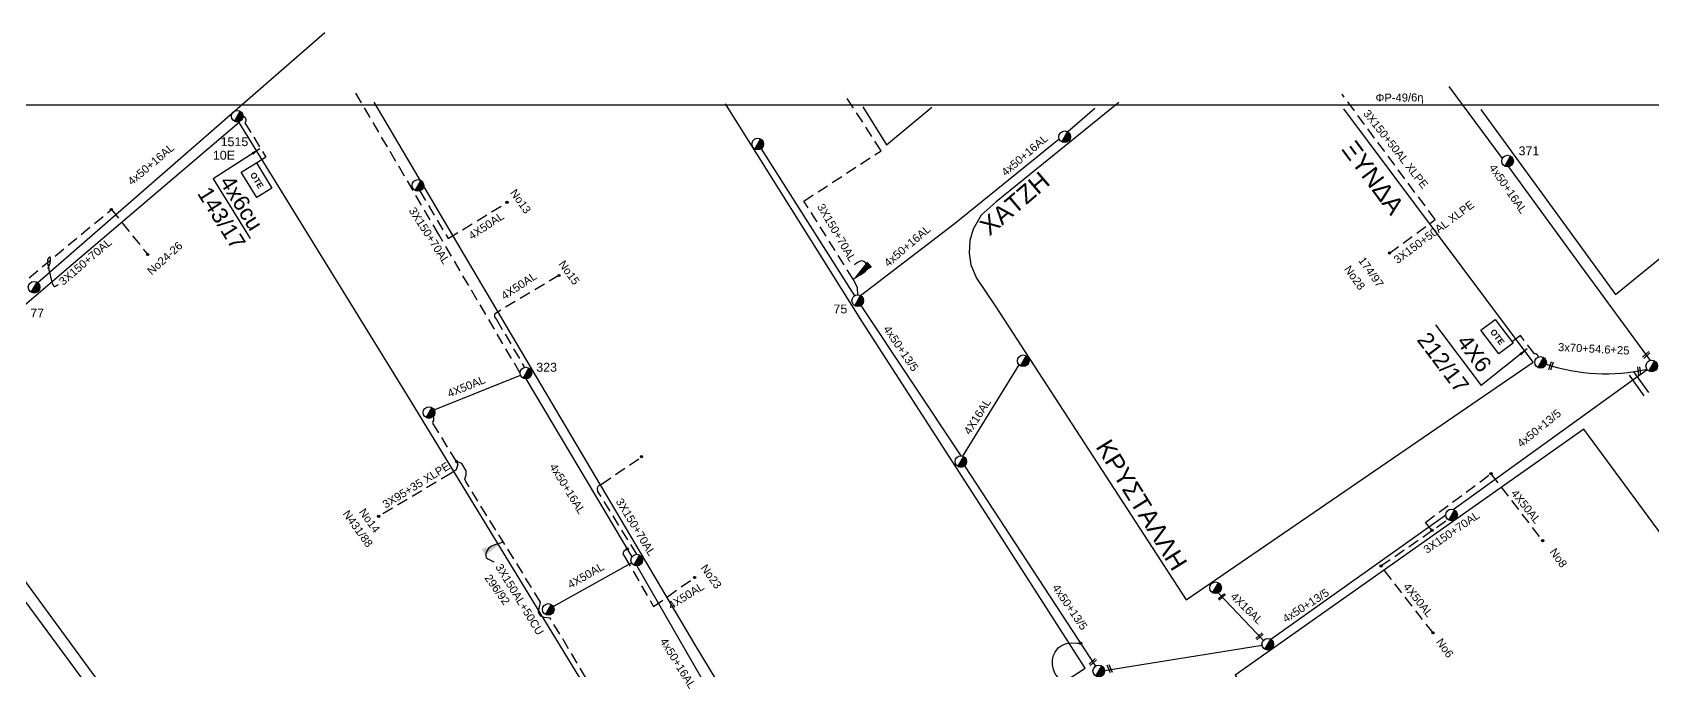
# Model space of a CAD drawing. Header units: millimetres. Extents: x 738 to 2138, y 37 to 533.
# Drawn here: x 1440.7 to 1622.9, y 456.1 to 527.8 of the extents above; entities that cross this region are included whole.
import ezdxf

# ---------------------------------------------------------------- set-up
doc = ezdxf.new("R2010")
doc.units = ezdxf.units.MM
doc.linetypes.add('DASHED', pattern=[19.05, 12.7, -6.35])
for name, color, linetype in [('Pillar OTE', 7, 'Continuous'), ('Άγνωστα', 7, 'Continuous'), ('Γέφυρες Εναέριου Δικτύου', 7, 'Continuous'), ('Γυμνά εναέρια ΧΤ (3Φ)   4x16AL', 7, 'Continuous'), ('Γυμνά εναέρια ΧΤ (3Φ)   4x50AL', 7, 'Continuous'), ('Γυμνά εναέρια ΧΤ και ΦΟΠ (3Φ)   4x50+16AL', 7, 'Continuous'), ('Επιγραφές - Σχήματα', 7, 'Continuous'), ('Καλώδια ΧΤ   3x150+50AL XLPE', 7, 'DASHED'), ('Καλώδια ΧΤ   3x150+70 AL', 7, 'DASHED'), ('Καλώδια ΧΤ   3x150AL+50CU', 7, 'DASHED'), ('Καλώδια ΧΤ   3x95+35 XLPE', 7, 'DASHED'), ('Καλώδια ΧΤ   4x50AL', 7, 'DASHED'), ('Μηχανική τομή', 7, 'Continuous'), ('Στύλος ΦΜ', 7, 'Continuous'), ('Στύλος ΦΜ @ 1', 7, 'Continuous'), ('Συνδέσεις', 7, 'Continuous'), ('Συνεστραμμένα ΧΤ   3x70+54.6+25 AL', 7, 'SYN_LINE'), ('Τομή', 7, 'Continuous'), ('Υπόβαθρο ΔΕΗ', 7, 'Continuous'), ('Υπόγεια καλώδια Παροχών ΧΤ   4x16AL', 7, 'DASHED'), ('Υπόγεια καλώδια Παροχών ΧΤ   4x50AL', 7, 'DASHED'), ('Υπόγεια καλώδια Παροχών ΧΤ   4x6', 7, 'DASHED')]:
    doc.layers.add(name, color=color, linetype=linetype)
doc.styles.add('arial', font='arial.ttf')
doc.styles.get("Standard").update_dxf_attribs({"font": 'arial.ttf'})
doc.linetypes.add('SYN_LINE', pattern='A,0.5,-0.0001,["/\\/\\/\\/",Standard,S=0.1,R=0,X=0,Y=-0.05],-0.25', length=0.7501)
doc.dimstyles.new('ISO-25', dxfattribs={"dimtxt": 2.5, "dimasz": 2.5, "dimexe": 1.25, "dimexo": 0.625, "dimtad": 1, "dimtxsty": 'Standard', "dimcen": 2.5, "dimadec": 0, "dimazin": 0, "dimtfac": 1, "dimtmove": 0, "dimatfit": 3, "dimfxl": 1, "dimarcsym": 0})

# ---------------------------------------------------------------- blocks, each defined once
blk = doc.blocks.new('ΥΠΑΡΧΩΝ ΤΣΙΜΕΝΤΕΝΙΟΣ ΣΤΥΛΟΣ')
at = {"layer": 'Στύλος ΦΜ'}
blk.add_hatch(color=7, dxfattribs=at).paths.add_polyline_path([(-1.29, -2.28, 0.574793), (2.62, 0, 0.268822), (1.3, 2.27)])
blk.add_line((-1.29, -2.28), (1.3, 2.27), dxfattribs=at)
blk.add_circle((0, 0), 2.62, dxfattribs=at)
at = {"layer": 'Στύλος ΦΜ', "flags": 4}
for tag, p in [('ΑΡΙΘΜΟΣ', (-4.68, 8.05)), ('ΤΥΠΟΣ', (-4.91, 3.03))]:
    blk.add_attdef(tag, p, '', height=4, dxfattribs=at)
blk = doc.blocks.new('_ΣΥΝΔΕΣΗ')
at = {"layer": 'Συνδέσεις', "linetype": 'SYN_LINE', "ltscale": 40}
blk.add_hatch(color=256, dxfattribs=at).paths.add_polyline_path([(-116.75, 2339.64, 1), (-117.75, 2339.64, 1)])
at = {"layer": 'Συνδέσεις'}
blk.add_circle((-117.25, 2339.64), 0.5, dxfattribs=at)
blk = doc.blocks.new('ΤΟΜΗ')
at = {"layer": 'Τομή', "ltscale": 40}
for p, q in [((-5.68, 0), (5.68, 0)), ((5.68, -2.33), (-5.68, -2.33))]:
    blk.add_line(p, q, dxfattribs=at)
blk = doc.blocks.new('ΜΗΧΑΝΙΚΗ ΤΟΜΗ')
at = {"layer": 'Μηχανική τομή', "ltscale": 40}
for p, q in [((-1.89, 0.78), (1.89, 0.78)), ((1.89, 0), (-1.89, 0))]:
    blk.add_line(p, q, dxfattribs=at)
blk = doc.blocks.new('PILLAR ΟΤΕ')
at = {"layer": 'Pillar OTE', "ltscale": 40}
blk.add_lwpolyline([(-3.31, 2.02), (3.39, 2.02), (3.39, -1.99), (-3.31, -1.99)], close=True, dxfattribs=at)
at = {"layer": 'Pillar OTE', "insert": (-1.81, 0.71), "char_height": 1.3575, "width": 109.961, "attachment_point": 1}
blk.add_mtext('{\\fArial|b1|i0|c161|p34;OTE}', dxfattribs=at)

msp = doc.modelspace()

# ---------------------------------------------------------------- linework, layer by layer
at = {"layer": 'Άγνωστα', "color": 173, "linetype": 'DASHED', "ltscale": 0.1}
msp.add_lwpolyline([(1449.55, 507.92), (1453.64, 502.84)], dxfattribs=at)
at = {"layer": 'Γέφυρες Εναέριου Δικτύου', "linetype": 'DASHED'}
msp.add_lwpolyline([(1557.82, 454.83), (1557.22, 454.81), (1556.45, 454.99), (1556.08, 455.26), (1555.73, 455.69), (1555.53, 456.17), (1555.42, 456.69), (1555.42, 457.2), (1555.51, 457.68), (1555.72, 458.13), (1556.07, 458.61), (1556.51, 458.92), (1557, 459.12), (1557.58, 459.19), (1558.2, 459.15), (1558.59, 459.13)], dxfattribs=at)
at = {"layer": 'Γυμνά εναέρια ΧΤ (3Φ)   4x16AL', "color": 27, "ltscale": 0.1}
msp.add_lwpolyline([(1579.14, 459.44), (1574.05, 464.79)], dxfattribs=at)
at = {"layer": 'Γυμνά εναέρια ΧΤ (3Φ)   4x50AL', "color": 133, "ltscale": 0.1}
for points in [[(1522.63, 514.75), (1533.16, 498.22)], [(1533.86, 497.11), (1545.11, 480.22)], [(1545.53, 479.07), (1560.27, 456.55)]]:
    msp.add_lwpolyline(points, dxfattribs=at)
at = {"layer": 'Γυμνά εναέρια ΧΤ (3Φ)   4x50AL', "color": 5, "ltscale": 0.1}
msp.add_lwpolyline([(1485.86, 485.38), (1495.57, 489.27)], dxfattribs=at)
at = {"layer": 'Γυμνά εναέρια ΧΤ (3Φ)   4x50AL', "color": 27, "ltscale": 0.1}
for points in [[(1600.51, 474.18), (1622.3, 489.93)], [(1579.97, 459.59), (1599.66, 473.56)], [(1561.28, 456.07), (1578.99, 458.92)]]:
    msp.add_lwpolyline(points, dxfattribs=at)
at = {"layer": 'Γυμνά εναέρια ΧΤ και ΦΟΠ (3Φ)   4x50+16AL', "color": 173}
for points in [[(1441.26, 499.69), (1463.42, 519), (1463.42, 519), (1473.56, 527.83)], [(1429.64, 477.63), (1446.86, 454.3)]]:
    msp.add_lwpolyline(points, dxfattribs=at)
at = {"layer": 'Γυμνά εναέρια ΧΤ και ΦΟΠ (3Φ)   4x50+16AL', "color": 27}
for points in [[(1599.99, 521.73), (1606.02, 513.66)], [(1606.71, 512.72), (1614.89, 501.52), (1622.67, 490.95)]]:
    msp.add_lwpolyline(points, dxfattribs=at)
at = {"layer": 'Γυμνά εναέρια ΧΤ και ΦΟΠ (3Φ)   4x50+16AL', "color": 133}
for points in [[(1557.12, 516.65), (1560.18, 519.3)], [(1533.83, 498.23), (1544.37, 506.3), (1556.18, 515.87)]]:
    msp.add_lwpolyline(points, dxfattribs=at)
at = {"layer": 'Γυμνά εναέρια ΧΤ και ΦΟΠ (3Φ)   4x50+16AL', "color": 5}
for points in [[(1496.18, 488.86), (1508.11, 468.85)], [(1508.65, 467.83), (1516.53, 454.16)]]:
    msp.add_lwpolyline(points, dxfattribs=at)
at = {"layer": 'Επιγραφές - Σχήματα'}
msp.add_lwpolyline([(747.16, 52.8), (1697.68, 43.15), (1697.68, 519.66), (747.16, 519.66)], close=True, dxfattribs=at)
msp.add_lwpolyline([(1442.44, 501.25), (1442.53, 501.49), (1442.6, 501.7), (1442.65, 501.88), (1442.68, 502.02), (1442.71, 502.14), (1442.72, 502.24), (1442.72, 502.32), (1442.72, 502.39), (1442.71, 502.44), (1442.7, 502.48), (1442.69, 502.51), (1442.68, 502.53), (1442.66, 502.55), (1442.64, 502.56), (1442.62, 502.56), (1442.6, 502.55), (1442.58, 502.55), (1442.56, 502.53), (1442.54, 502.51), (1442.51, 502.49), (1442.49, 502.47), (1442.47, 502.44), (1442.45, 502.4), (1442.43, 502.37), (1442.41, 502.33), (1442.4, 502.29), (1442.38, 502.24), (1442.37, 502.19), (1442.36, 502.13), (1442.36, 502.07), (1442.36, 502), (1442.37, 501.92), (1442.38, 501.84), (1442.39, 501.75), (1442.41, 501.65), (1442.43, 501.55), (1442.46, 501.45), (1442.48, 501.34), (1442.51, 501.24), (1442.53, 501.13), (1442.56, 501.03), (1442.58, 500.92), (1442.6, 500.82), (1442.63, 500.72), (1442.65, 500.62), (1442.67, 500.51), (1442.7, 500.41), (1442.72, 500.31), (1442.74, 500.21), (1442.77, 500.11), (1442.79, 500.02), (1442.82, 499.92), (1442.85, 499.83), (1442.87, 499.75), (1442.9, 499.67), (1442.92, 499.6), (1442.94, 499.53), (1442.97, 499.48), (1442.99, 499.43), (1443.01, 499.38), (1443.04, 499.35), (1443.06, 499.32), (1443.08, 499.29), (1443.11, 499.28), (1443.13, 499.26), (1443.16, 499.26), (1443.2, 499.26), (1443.25, 499.28), (1443.31, 499.31), (1443.38, 499.35), (1443.47, 499.41), (1443.58, 499.49)], dxfattribs=at)
at = {"layer": 'Καλώδια ΧΤ   3x150+50AL XLPE', "color": 27, "ltscale": 0.1}
msp.add_lwpolyline([(1593.33, 503.01), (1598.47, 506.78), (1587.99, 520.89)], dxfattribs=at)
at = {"layer": 'Καλώδια ΧΤ   3x150+70 AL', "color": 5, "ltscale": 0.1}
for points in [[(1495.53, 489.52), (1486.38, 505.11), (1476.97, 521.15)], [(1508.65, 469.14), (1504.29, 476.21), (1504.22, 476.62), (1504.33, 476.84), (1504.68, 477.02), (1509.19, 480.11)]]:
    msp.add_lwpolyline(points, dxfattribs=at)
at = {"layer": 'Καλώδια ΧΤ   3x150+70 AL', "color": 133, "ltscale": 0.1}
msp.add_lwpolyline([(1533.51, 498.32), (1533.48, 499.13), (1533.01, 500.07), (1527.45, 508.86), (1536.14, 514.53), (1531.98, 520.94)], dxfattribs=at)
at = {"layer": 'Καλώδια ΧΤ   3x150+70 AL', "color": 173, "ltscale": 0.1}
msp.add_lwpolyline([(1438.85, 499.01), (1449.55, 507.92)], dxfattribs=at)
at = {"layer": 'Καλώδια ΧΤ   3x150+70 AL', "color": 27, "ltscale": 0.1}
msp.add_lwpolyline([(1592.37, 467.82), (1599.9, 473.05)], dxfattribs=at)
at = {"layer": 'Καλώδια ΧΤ   3x150AL+50CU', "color": 5, "ltscale": 0.1}
msp.add_lwpolyline([(1504.9, 451.99), (1498.92, 461.94), (1498.24, 462.02), (1497.87, 462.18), (1497.61, 462.63), (1497.71, 463.22), (1497.83, 463.77), (1489.41, 477.32), (1489.3, 477.58), (1489.46, 478.09), (1489.45, 478.52), (1488.99, 479.35), (1488.37, 479.56), (1485.68, 483.97), (1485.82, 484.19), (1485.84, 484.43), (1485.77, 484.65)], dxfattribs=at)
at = {"layer": 'Καλώδια ΧΤ   3x95+35 XLPE', "color": 5, "ltscale": 0.1}
msp.add_lwpolyline([(1488.22, 479.81), (1488.54, 479.27), (1488.35, 478.64), (1487.74, 478.22), (1479.62, 473.4)], dxfattribs=at)
at = {"layer": 'Καλώδια ΧΤ   4x50AL', "color": 5, "linetype": 'Continuous', "ltscale": 0.1}
msp.add_lwpolyline([(1499.25, 463.28), (1508.07, 468.16)], dxfattribs=at)
at = {"layer": 'Συνεστραμμένα ΧΤ   3x70+54.6+25 AL', "color": 6, "linetype": 'SYN_LINE', "ltscale": 15}
msp.add_arc((1617.67, 511.06), 21.62, 251.8893, 282.3468, dxfattribs=at)
at = {"layer": 'Υπόβαθρο ΔΕΗ', "ltscale": 0.1}
for points in [[(1479.08, 520), (1491.17, 499.47), (1515.18, 458.95), (1528.93, 436.24), (1549.05, 449.79), (1559.1, 456.34), (1549.03, 471.99), (1534.05, 495.25), (1518.64, 519.8)], [(1534.07, 519.45), (1536.73, 515.17), (1541.84, 519.41)], [(1562.9, 519.96), (1549.07, 508.79), (1547.38, 507.28), (1546.49, 505.7), (1546.13, 504.44), (1546.03, 502.99), (1546.24, 501.68), (1546.87, 500.18), (1549.05, 496.96), (1570.47, 464.03), (1609.51, 490.73), (1588.18, 519.24)], [(1603.61, 519.15), (1618.74, 498.34), (1643.79, 518.74)], [(1461, 511.38), (1465.15, 504.64)], [(1575.97, 455.55), (1584.82, 441.94), (1605.45, 438.66), (1633.75, 458.03), (1615.18, 483.2), (1575.97, 455.55)]]:
    msp.add_lwpolyline(points, dxfattribs=at)
msp.add_lwpolyline([(1516.76, 431.66), (1516.76, 431.66), (1504.41, 451.69), (1482.85, 486.99), (1463.93, 517.71), (1445.02, 501.62), (1425.84, 485.2), (1450.27, 451.84), (1461.39, 436.75), (1490.18, 433.13), (1515.69, 429.95), (1516.3, 430.26), (1516.76, 430.91)], close=True, dxfattribs=at)
at = {"layer": 'Υπόβαθρο ΔΕΗ'}
msp.add_lwpolyline([(1598.52, 494.96), (1603.63, 488.12)], dxfattribs=at)
at = {"layer": 'Υπόγεια καλώδια Παροχών ΧΤ   4x16AL', "color": 133, "linetype": 'Continuous', "ltscale": 0.1}
msp.add_lwpolyline([(1545.32, 480.19), (1551.67, 490.43)], dxfattribs=at)
at = {"layer": 'Υπόγεια καλώδια Παροχών ΧΤ   4x50AL', "color": 5, "ltscale": 0.1}
for points in [[(1484.24, 510), (1487.44, 504.65), (1494.07, 508.72)], [(1499.9, 500.49), (1492.64, 496.16), (1492.65, 495.83), (1492.88, 495.53), (1496.03, 490.15)], [(1507.59, 469.73), (1507.21, 469.48), (1507.1, 469.19), (1507.28, 468.89), (1510.55, 463.25), (1515.16, 466.53)]]:
    msp.add_lwpolyline(points, dxfattribs=at)
at = {"layer": 'Υπόγεια καλώδια Παροχών ΧΤ   4x50AL', "color": 27, "ltscale": 0.1}
for points in [[(1598.12, 471.82), (1597.37, 472.73), (1604.74, 478.19), (1610.55, 470.66)], [(1598.23, 460.29), (1592.37, 467.82)]]:
    msp.add_lwpolyline(points, dxfattribs=at)
at = {"layer": 'Υπόγεια καλώδια Παροχών ΧΤ   4x6', "color": 173, "linetype": 'DASHED', "ltscale": 0.1}
msp.add_lwpolyline([(1464.36, 518.36, -0.678431), (1464.56, 517.67), (1466.94, 513.8), (1465.85, 513.13)], format="xyb", dxfattribs=at)
at = {"layer": 'Υπόγεια καλώδια Παροχών ΧΤ   4x6', "color": 6, "linetype": 'DASHED', "ltscale": 0.1}
msp.add_lwpolyline([(1610.04, 491.3, 0.557423), (1609.63, 491.67), (1608.07, 493.76), (1607.16, 493.08)], format="xyb", dxfattribs=at)

# ---------------------------------------------------------------- block references
at = {"layer": 'Pillar OTE'}
for p, xscale, yscale, zscale, rotation in [((1465.87, 511.24), 0.5, 0.5, 0.5, 301.6211967450021), ((1605.41, 493.62), 0.4999999999999999, 0.4999999999999999, 0.4999999999999999, 306.9979239506939)]:
    msp.add_blockref('PILLAR ΟΤΕ', p, dxfattribs=dict(at, xscale=xscale, yscale=yscale, zscale=zscale, rotation=rotation))
at = {"layer": 'Μηχανική τομή'}
for p, xscale, yscale, zscale, rotation in [((1611.4, 490.36), 0.2499999999999994, 0.2499999999999994, 0.2499999999999994, 252.0123968695681), ((1622.15, 491.63), 0.2499999999999994, 0.2499999999999994, 0.2499999999999994, 222.604434363422), ((1621.32, 489.74), 0.2499999999999994, 0.2499999999999994, 0.2499999999999994, 278.4841142005067), ((1574.4, 464.43), 0.249999999999997, 0.249999999999997, 0.249999999999997, 221.8592176257118), ((1578.64, 459.97), 0.249999999999997, 0.249999999999997, 0.249999999999997, 221.8592176257118), ((1559.88, 457.09), 0.249999999999997, 0.249999999999997, 0.249999999999997, 221.8592176257118), ((1561.75, 456.22), 0.2500000000000292, 0.2500000000000292, 0.2500000000000292, 293.441482143226)]:
    msp.add_blockref('ΜΗΧΑΝΙΚΗ ΤΟΜΗ', p, dxfattribs=dict(at, xscale=xscale, yscale=yscale, zscale=zscale, rotation=rotation))
at = {"layer": 'Στύλος ΦΜ @ 1', "ltscale": 40}
ref = msp.add_blockref('ΥΠΑΡΧΩΝ ΤΣΙΜΕΝΤΕΝΙΟΣ ΣΤΥΛΟΣ', (1463.71, 518.41), dxfattribs=dict(at, xscale=0.25, yscale=0.25, zscale=0.25))
ref.add_attrib('ΤΥΠΟΣ', '10Ε', (1460.97, 513.52), dxfattribs={"layer": 'Στύλος ΦΜ', "height": 1, "flags": 4})
ref.add_attrib('ΑΡΙΘΜΟΣ', '1515', (1461.84, 515.04), dxfattribs={"layer": 'Στύλος ΦΜ', "height": 1, "flags": 4})
at = {"layer": 'Στύλος ΦΜ @ 1', "ltscale": 40, "xscale": 0.25, "yscale": 0.25, "zscale": 0.25}
for p in [(1522.26, 515.28), (1556.79, 516.09), (1484.04, 510.62), (1552.13, 490.9), (1610.33, 490.72), (1485.28, 485.08), (1545.11, 479.57), (1600.31, 473.56), (1508.65, 468.48), (1573.76, 465.37), (1498.7, 462.93), (1579.64, 459.02), (1560.63, 456.01)]:
    msp.add_blockref('ΥΠΑΡΧΩΝ ΤΣΙΜΕΝΤΕΝΙΟΣ ΣΤΥΛΟΣ', p, dxfattribs=at)
at = {"layer": 'Στύλος ΦΜ @ 1', "ltscale": 40}
ref = msp.add_blockref('ΥΠΑΡΧΩΝ ΤΣΙΜΕΝΤΕΝΙΟΣ ΣΤΥΛΟΣ', (1606.61, 513.36), dxfattribs=dict(at, xscale=0.25, yscale=0.25, zscale=0.25))
ref.add_attrib('ΤΥΠΟΣ', '371', (1607.85, 514.01), dxfattribs={"layer": 'Στύλος ΦΜ', "height": 1, "flags": 4})
ref = msp.add_blockref('ΥΠΑΡΧΩΝ ΤΣΙΜΕΝΤΕΝΙΟΣ ΣΤΥΛΟΣ', (1440.86, 499.17), dxfattribs=dict(at, xscale=0.25, yscale=0.25, zscale=0.25))
ref.add_attrib('ΤΥΠΟΣ', '77', (1440.43, 495.77), dxfattribs={"layer": 'Στύλος ΦΜ', "height": 1, "flags": 4})
ref = msp.add_blockref('ΥΠΑΡΧΩΝ ΤΣΙΜΕΝΤΕΝΙΟΣ ΣΤΥΛΟΣ', (1533.51, 497.66), dxfattribs=dict(at, xscale=0.25, yscale=0.25, zscale=0.25))
ref.add_attrib('ΤΥΠΟΣ', '75', (1530.78, 496.23), dxfattribs={"layer": 'Στύλος ΦΜ', "height": 1, "flags": 4})
ref = msp.add_blockref('ΥΠΑΡΧΩΝ ΤΣΙΜΕΝΤΕΝΙΟΣ ΣΤΥΛΟΣ', (1496.18, 489.52), dxfattribs=dict(at, xscale=0.25, yscale=0.25, zscale=0.25))
ref.add_attrib('ΤΥΠΟΣ', '323', (1497.35, 489.67), dxfattribs={"layer": 'Στύλος ΦΜ', "height": 1, "flags": 4})
ref = msp.add_blockref('ΥΠΑΡΧΩΝ ΤΣΙΜΕΝΤΕΝΙΟΣ ΣΤΥΛΟΣ', (1622.83, 490.32), dxfattribs=dict(at, xscale=0.25, yscale=0.25, zscale=0.25))
ref.add_attrib('ΤΥΠΟΣ', '392', (1627.23, 490.72), dxfattribs={"layer": 'Στύλος ΦΜ', "height": 1, "flags": 4})
at = {"layer": 'Συνδέσεις', "xscale": 0.25, "yscale": 0.25, "zscale": 0.25}
for p in [(1523.38, -76.18), (1478.86, -76.99), (1622.64, -81.89), (1482.95, -82.06), (1529.21, -84.42), (1517.69, -105.34), (1538.5, -104.79), (1634.05, -106.71), (1508.94, -111.51), (1627.43, -113.09), (1639.87, -114.25), (1536.9, -115.18), (1544.47, -118.38), (1621.68, -117.09), (1627.54, -124.61), (1587.9, -125.78)]:
    msp.add_blockref('_ΣΥΝΔΕΣΗ', p, dxfattribs=at)
at = {"layer": 'Τομή', "xscale": 0.2500000000000914, "yscale": 0.2500000000000914, "zscale": 0.2500000000000914, "rotation": 305.6915106459745}
msp.add_blockref('ΤΟΜΗ', (1621.63, 488.47), dxfattribs=at)

# ---------------------------------------------------------------- texts
at = {"layer": 'Γυμνά εναέρια ΧΤ (3Φ)   4x16AL', "insert": (1575.99, 464.94), "char_height": 0.9, "width": 84.1859, "attachment_point": 1, "rotation": 315.9869, "style": 'arial'}
msp.add_mtext('4X16AL', dxfattribs=at)
at = {"layer": 'Γυμνά εναέρια ΧΤ (3Φ)   4x50AL', "char_height": 0.9, "width": 84.1859, "attachment_point": 1, "style": 'arial'}
for s, insert, rotation in [('4x50+13/5', (1537.08, 494.98), 304.4405), ('4X50AL', (1487.23, 487.58), 22.1679), ('4x50+13/5', (1607.58, 481.8), 39.1126), ('4x50+13/5', (1556.09, 465.89), 304.4405), ('4x50+13/5', (1581.18, 462.16), 32.6828)]:
    msp.add_mtext(s, dxfattribs=dict(at, insert=insert, rotation=rotation))
at = {"layer": 'Γυμνά εναέρια ΧΤ και ΦΟΠ (3Φ)   4x50+16AL', "char_height": 0.9, "width": 84.1859, "attachment_point": 1, "style": 'arial'}
for s, insert, rotation in [('4x50+16AL', (1549.56, 512.29), 40.5697), ('4x50+16AL', (1451.27, 511.27), 40.3683), ('4x50+16AL', (1605.22, 513.13), 304.7567), ('4x50+16AL', (1536.36, 502.09), 40.5697), ('3x70+54.6+25', (1612.32, 492.9), 357.1075), ('4x50+16AL', (1499.56, 479.47), 301.7949), ('4x50+16AL', (1511.98, 459.84), 301.7949)]:
    msp.add_mtext(s, dxfattribs=dict(at, insert=insert, rotation=rotation))
at = {"layer": 'Επιγραφές - Σχήματα', "ltscale": 40, "insert": (1591.75, 520.93), "char_height": 0.9, "width": 47.0228, "attachment_point": 1, "rotation": 0.5159, "style": 'arial'}
msp.add_mtext('ΦΡ-49/6η', dxfattribs=at)
at = {"layer": 'Επιγραφές - Σχήματα', "attachment_point": 1, "style": 'arial'}
for s, insert, char_height, width, rotation in [('ΞΥΝΔΑ', (1589.47, 515.88), 2, 42.5503, 306.7003), ('ΧΑΤΖΗ', (1547.03, 506.39), 2, 42.5503, 40.4902), ('No13', (1495.09, 510.32), 0.9, 84.1859, 305.3518), ('No24-26', (1453.47, 501.15), 0.9, 84.1859, 42.2481), ('No15', (1500.54, 502.3), 0.9, 84.1859, 305.7187), ('No28', (1588.92, 501.73), 0.9, 84.1859, 305.4308), ('174/97', (1590.51, 502.7), 0.9, 84.1859, 305.4308), ('ΚΡΥΣΤΑΛΛΗ', (1561.92, 482.29), 2, 42.5503, 301.7614), ('N431/88', (1476.26, 474.21), 0.9, 84.1859, 305.7187), ('No14', (1478.08, 474.41), 0.9, 84.1859, 305.7187), ('No8', (1612.04, 469.93), 0.9, 84.1859, 305.4308), ('296/92', (1492.21, 466.99), 0.9, 84.1859, 305.7187), ('No23', (1516.52, 468.12), 0.9, 84.1859, 305.7187), ('No6', (1599.26, 459.8), 0.9, 84.1859, 305.4308)]:
    msp.add_mtext(s, dxfattribs=dict(at, insert=insert, char_height=char_height, width=width, rotation=rotation))
at = {"layer": 'Καλώδια ΧΤ   3x150+50AL XLPE', "char_height": 0.9, "width": 84.1859, "attachment_point": 1, "style": 'arial'}
for insert, rotation in [((1591.02, 519.26), 308.3321), ((1593.7, 502.49), 36.7168)]:
    msp.add_mtext('3X150+50AL XLPE', dxfattribs=dict(at, insert=insert, rotation=rotation))
at = {"layer": 'Καλώδια ΧΤ   3x150+70 AL', "char_height": 0.9, "width": 84.1859, "attachment_point": 1, "style": 'arial'}
for insert, rotation in [((1529.68, 508.69), 300.4936), ((1483.72, 508.29), 302.7643), ((1443.55, 500), 40.5991), ((1507.02, 475.56), 301.3572), ((1597.04, 469.92), 34.4493)]:
    msp.add_mtext('3X150+70AL', dxfattribs=dict(at, insert=insert, rotation=rotation))
at = {"layer": 'Καλώδια ΧΤ   3x150AL+50CU', "insert": (1493.48, 468.19), "char_height": 0.9, "width": 84.1859, "attachment_point": 1, "rotation": 301.4879, "style": 'arial'}
msp.add_mtext('3X150AL+50CU', dxfattribs=at)
at = {"layer": 'Καλώδια ΧΤ   3x95+35 XLPE', "insert": (1479.93, 475.02), "char_height": 0.9, "width": 84.1859, "attachment_point": 1, "rotation": 31.8509, "style": 'arial'}
msp.add_mtext('3X95+35 XLPE', dxfattribs=at)
at = {"layer": 'Καλώδια ΧΤ   4x50AL', "insert": (1500.75, 466.02), "char_height": 0.9, "width": 84.1859, "attachment_point": 1, "rotation": 30.0408, "style": 'arial'}
msp.add_mtext('4X50AL', dxfattribs=at)
at = {"layer": 'Υπόγεια καλώδια Παροχών ΧΤ   4x16AL', "insert": (1545.37, 483), "char_height": 0.9, "width": 84.1859, "attachment_point": 1, "rotation": 57.3516, "style": 'arial'}
msp.add_mtext('4X16AL', dxfattribs=at)
at = {"layer": 'Υπόγεια καλώδια Παροχών ΧΤ   4x50AL', "color": 7, "ltscale": 0.2, "char_height": 1.8, "attachment_point": 1, "rotation": 302}
for s, insert in [('4x6cu', (1463.18, 511.98)), ('143/17', (1460.68, 510.69))]:
    msp.add_mtext_dynamic_manual_height_columns(s, width=1.8, gutter_width=12.5, heights=[0.118], dxfattribs=dict(at, insert=insert))
at = {"layer": 'Υπόγεια καλώδια Παροχών ΧΤ   4x50AL', "char_height": 0.9, "width": 84.1859, "attachment_point": 1, "style": 'arial'}
for insert, rotation in [((1489.6, 505.21), 33.8339), ((1493.28, 498.46), 33.8339), ((1607.64, 476.54), 308.6757), ((1512.06, 463.65), 32.2466), ((1595.52, 466.03), 308.6757)]:
    msp.add_mtext('4X50AL', dxfattribs=dict(at, insert=insert, rotation=rotation))
at = {"layer": 'Υπόγεια καλώδια Παροχών ΧΤ   4x50AL', "color": 7, "char_height": 1.8, "attachment_point": 1, "rotation": 307}
for s, insert in [('212/17', (1597.78, 494.32)), ('4X6', (1602.25, 494.08))]:
    msp.add_mtext_dynamic_manual_height_columns(s, width=1.8, gutter_width=12.5, heights=[0.0453], dxfattribs=dict(at, insert=insert))

# ---------------------------------------------------------------- leaders
at = {"layer": 'Επιγραφές - Σχήματα', "ltscale": 40}
for points in [[(1466.25, 514.74), (1461, 511.38)], [(1608.82, 492.24), (1603.63, 488.12)]]:
    msp.add_leader(points, dimstyle='ISO-25', override={"dimasz": 1, "dimtad": 0}, dxfattribs=at)
at = {"layer": 'Επιγραφές - Σχήματα', "path_type": 1}
for points in [[(1533.01, 500.07), (1534.62, 501.55), (1534.02, 502.14), (1533.13, 501.71)], [(1493.62, 470.55), (1491.81, 469.58), (1491.73, 468.77), (1492.59, 468.3)]]:
    msp.add_leader(points, dimstyle='ISO-25', override={"dimgap": 0.625, "dimtad": 0}, dxfattribs=at)

doc.saveas('drawing.dxf')
